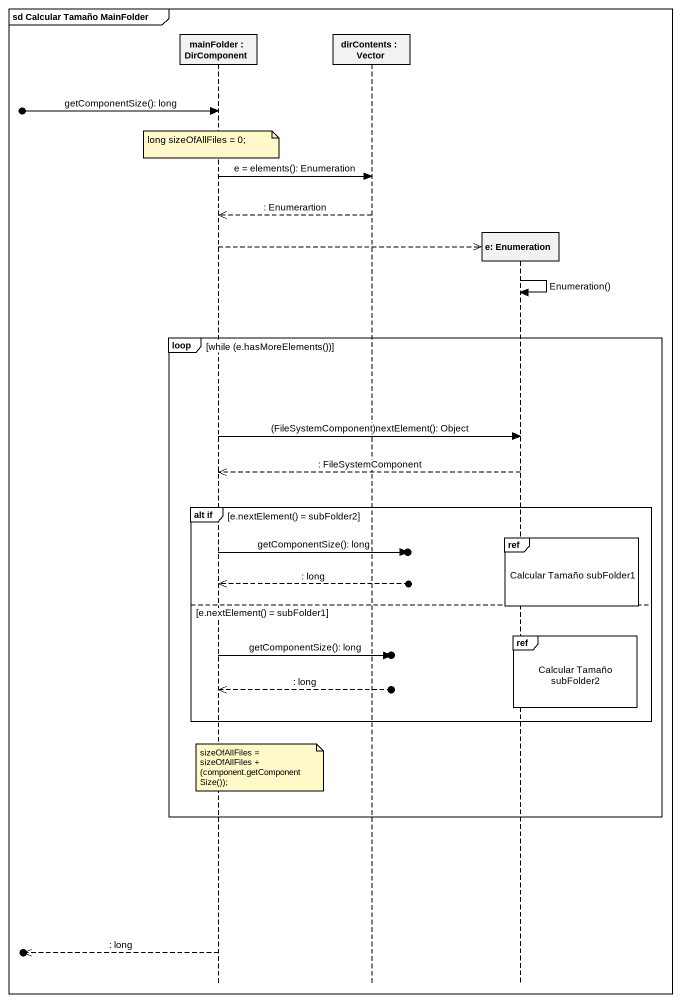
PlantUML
@startuml
mainframe sd Calcular Tamaño MainFolder
hide footbox
participant "mainFolder : DirComponent" as mainFolder
participant "dirContents : Vector" as dirContents
participant "e: Enumeration" as e_Enumeration

[o-> mainFolder : getComponentSize(): long
note over mainFolder : long sizeOfAllFiles = 0;
mainFolder -> dirContents : e = elements(): Enumeration
dirContents -->> mainFolder : : Enumerartion
mainFolder -->> e_Enumeration **
e_Enumeration -> e_Enumeration : Enumeration()
loop while (e.hasMoreElements())
  mainFolder -> e_Enumeration : (FileSystemComponent)nextElement(): Object
  e_Enumeration -->> mainFolder : : FileSystemComponent
  group alt if [e.nextElement() = subFolder2]
    ref over e_Enumeration : Calcular Tamaño subFolder1
    mainFolder ->o] : getComponentSize(): long
    mainFolder <<--o] : : long
  else e.nextElement() = subFolder1
    ref over e_Enumeration : Calcular Tamaño subFolder2
    mainFolder ->o] : getComponentSize(): long
    mainFolder <<--o] : : long
  end
  note over mainFolder : sizeOfAllFiles = sizeOfAllFiles + (component.getComponentSize());
end
[o<<-- mainFolder : : long
@enduml
